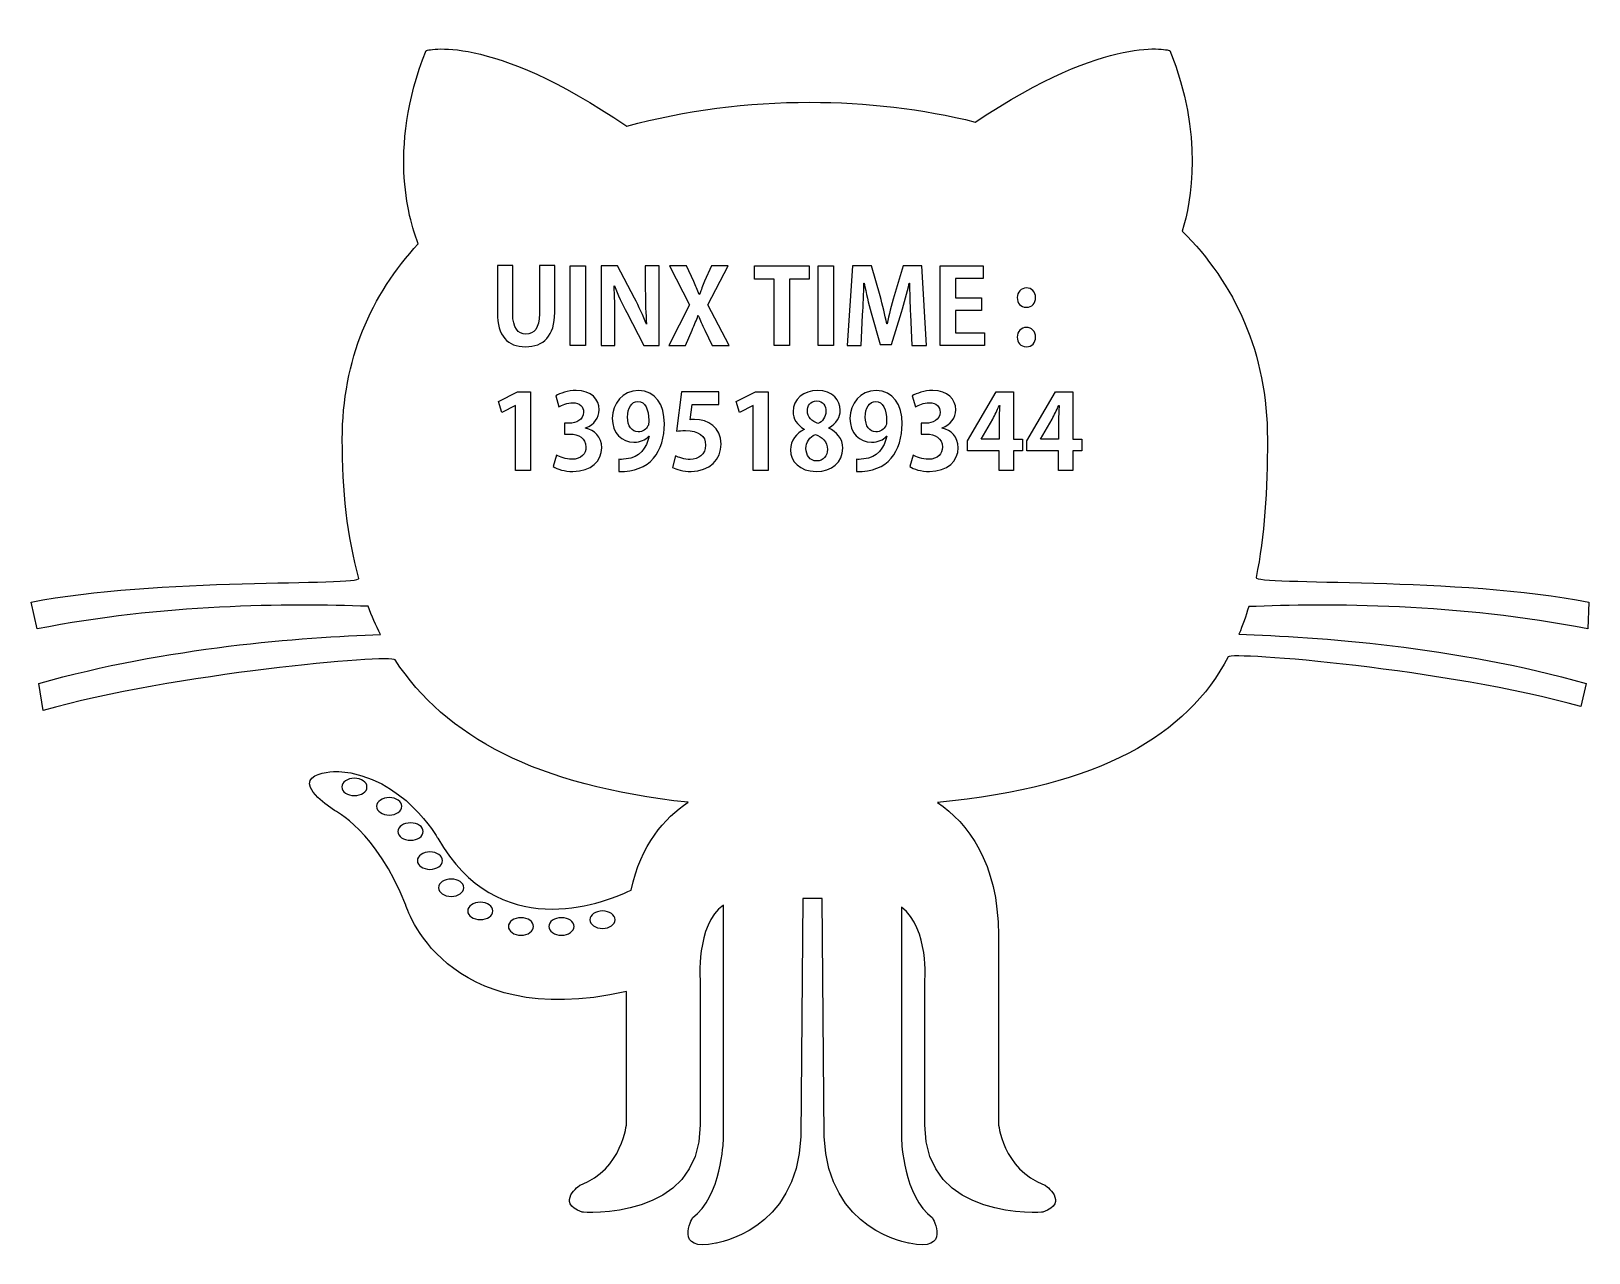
# Model space of a CAD drawing. Extents: x 0.2 to 2.7, y 0.86 to 2.82.
import ezdxf

# ---------------------------------------------------------------- set-up
doc = ezdxf.new("R2010")
doc.units = 0
doc.header["$MEASUREMENT"] = 0
doc.layers.add('____2', color=7, linetype='CONTINUOUS')
doc.layers.add('LAYER_1', color=7, linetype='CONTINUOUS')

msp = doc.modelspace()

# ---------------------------------------------------------------- linework, layer by layer
at = {"layer": '____2'}
for points in [[(1.0625, 2.3159), (1.0625, 2.444), (1.0872, 2.444), (1.0872, 2.3159), (1.0625, 2.3159)], [(1.4462, 2.444), (1.4462, 2.4227), (1.4145, 2.4227), (1.4145, 2.3159), (1.3899, 2.3159), (1.3899, 2.4227), (1.3584, 2.4227), (1.3584, 2.444), (1.4462, 2.444)], [(1.4607, 2.3159), (1.4607, 2.444), (1.4853, 2.444), (1.4853, 2.3159), (1.4607, 2.3159)], [(1.7276, 2.3366), (1.7276, 2.3159), (1.656, 2.3159), (1.656, 2.444), (1.725, 2.444), (1.725, 2.4234), (1.6807, 2.4234), (1.6807, 2.3924), (1.7225, 2.3924), (1.7225, 2.3722), (1.6807, 2.3722), (1.6807, 2.3366), (1.7276, 2.3366)], [(0.999, 2.1159), (0.975, 2.1159), (0.975, 2.2199), (0.9747, 2.2199), (0.953, 2.2086), (0.9477, 2.2262), (0.9784, 2.2419), (0.999, 2.2419), (0.999, 2.1159)], [(1.3803, 2.1159), (1.3563, 2.1159), (1.3563, 2.2199), (1.356, 2.2199), (1.3344, 2.2086), (1.329, 2.2262), (1.3597, 2.2419), (1.3803, 2.2419), (1.3803, 2.1159)], [(1.7737, 2.1471), (1.7737, 2.1159), (1.7508, 2.1159), (1.7508, 2.1471), (1.7, 2.1471), (1.7, 2.1631), (1.7458, 2.2419), (1.7737, 2.2419), (1.7737, 2.1658), (1.7881, 2.1658), (1.7881, 2.1471), (1.7737, 2.1471)], [(1.869, 2.1471), (1.869, 2.1159), (1.8462, 2.1159), (1.8462, 2.1471), (1.7954, 2.1471), (1.7954, 2.1631), (1.8412, 2.2419), (1.869, 2.2419), (1.869, 2.1658), (1.8835, 2.1658), (1.8835, 2.1471), (1.869, 2.1471)]]:
    msp.add_lwpolyline(points, dxfattribs=at)
for points, knots in [([(1.0378, 2.4442), (1.0378, 2.4442), (1.0378, 2.3691), (1.0378, 2.3691), (1.0378, 2.3316), (1.02, 2.3141), (0.991, 2.3141), (0.9622, 2.3141), (0.9459, 2.3313), (0.9459, 2.3689), (0.9459, 2.3689), (0.9459, 2.4442), (0.9459, 2.4442), (0.9459, 2.4442), (0.9705, 2.4442), (0.9705, 2.4442), (0.9705, 2.4442), (0.9705, 2.3668), (0.9705, 2.3668), (0.9705, 2.3443), (0.979, 2.3344), (0.9917, 2.3344), (1.005, 2.3344), (1.0132, 2.3439), (1.0132, 2.3668), (1.0132, 2.3668), (1.0132, 2.4442), (1.0132, 2.4442), (1.0132, 2.4442), (1.0378, 2.4442), (1.0378, 2.4442)], [0, 0, 0, 0, 1, 1, 1, 2, 2, 2, 3, 3, 3, 4, 4, 4, 5, 5, 5, 6, 6, 6, 7, 7, 7, 8, 8, 8, 9, 9, 9, 10, 10, 10, 10]), ([(1.2055, 2.444), (1.2055, 2.444), (1.2055, 2.3159), (1.2055, 2.3159), (1.2055, 2.3159), (1.1808, 2.3159), (1.1808, 2.3159), (1.1808, 2.3159), (1.1533, 2.3689), (1.1533, 2.3689), (1.1465, 2.3821), (1.139, 2.3979), (1.1337, 2.4119), (1.1337, 2.4119), (1.133, 2.4119), (1.133, 2.4119), (1.134, 2.3961), (1.1345, 2.3781), (1.1345, 2.3553), (1.1345, 2.3553), (1.1345, 2.3159), (1.1345, 2.3159), (1.1345, 2.3159), (1.1122, 2.3159), (1.1122, 2.3159), (1.1122, 2.3159), (1.1122, 2.444), (1.1122, 2.444), (1.1122, 2.444), (1.1388, 2.444), (1.1388, 2.444), (1.1388, 2.444), (1.1658, 2.3921), (1.1658, 2.3921), (1.1727, 2.3792), (1.1798, 2.3636), (1.185, 2.3503), (1.185, 2.3503), (1.1853, 2.3503), (1.1853, 2.3503), (1.1838, 2.3666), (1.1832, 2.3847), (1.1832, 2.4056), (1.1832, 2.4056), (1.1832, 2.444), (1.1832, 2.444), (1.1832, 2.444), (1.2055, 2.444), (1.2055, 2.444)], [0, 0, 0, 0, 1, 1, 1, 2, 2, 2, 3, 3, 3, 4, 4, 4, 5, 5, 5, 6, 6, 6, 7, 7, 7, 8, 8, 8, 9, 9, 9, 10, 10, 10, 11, 11, 11, 12, 12, 12, 13, 13, 13, 14, 14, 14, 15, 15, 15, 16, 16, 16, 16]), ([(1.2835, 2.3812), (1.2835, 2.3812), (1.3178, 2.3159), (1.3178, 2.3159), (1.3178, 2.3159), (1.2902, 2.3159), (1.2902, 2.3159), (1.2902, 2.3159), (1.2787, 2.3408), (1.2787, 2.3408), (1.2743, 2.3496), (1.2713, 2.3564), (1.2682, 2.3641), (1.2682, 2.3641), (1.2677, 2.3641), (1.2677, 2.3641), (1.265, 2.3564), (1.262, 2.3494), (1.2582, 2.3406), (1.2582, 2.3406), (1.2477, 2.3159), (1.2477, 2.3159), (1.2477, 2.3159), (1.2207, 2.3159), (1.2207, 2.3159), (1.2207, 2.3159), (1.2539, 2.3811), (1.2539, 2.3811), (1.2539, 2.3811), (1.2219, 2.444), (1.2219, 2.444), (1.2219, 2.444), (1.2494, 2.444), (1.2494, 2.444), (1.2494, 2.444), (1.2609, 2.4189), (1.2609, 2.4189), (1.2642, 2.4116), (1.2667, 2.4051), (1.2697, 2.3979), (1.2697, 2.3979), (1.27, 2.3979), (1.27, 2.3979), (1.273, 2.4059), (1.2752, 2.4117), (1.2783, 2.4191), (1.2783, 2.4191), (1.2892, 2.444), (1.2892, 2.444), (1.2892, 2.444), (1.3163, 2.444), (1.3163, 2.444), (1.3163, 2.444), (1.2835, 2.3812), (1.2835, 2.3812)], [0, 0, 0, 0, 1, 1, 1, 2, 2, 2, 3, 3, 3, 4, 4, 4, 5, 5, 5, 6, 6, 6, 7, 7, 7, 8, 8, 8, 9, 9, 9, 10, 10, 10, 11, 11, 11, 12, 12, 12, 13, 13, 13, 14, 14, 14, 15, 15, 15, 16, 16, 16, 17, 17, 17, 18, 18, 18, 18]), ([(1.627, 2.444), (1.627, 2.444), (1.6343, 2.3159), (1.6343, 2.3159), (1.6343, 2.3159), (1.6108, 2.3159), (1.6108, 2.3159), (1.6108, 2.3159), (1.6085, 2.3657), (1.6085, 2.3657), (1.6078, 2.3826), (1.607, 2.4032), (1.6071, 2.4162), (1.6071, 2.4162), (1.6066, 2.4162), (1.6066, 2.4162), (1.603, 2.4009), (1.5983, 2.3839), (1.594, 2.3696), (1.594, 2.3696), (1.5783, 2.3178), (1.5783, 2.3178), (1.5783, 2.3178), (1.5597, 2.3178), (1.5597, 2.3178), (1.5597, 2.3178), (1.5455, 2.3687), (1.5455, 2.3687), (1.5413, 2.3832), (1.5373, 2.4006), (1.5343, 2.4162), (1.5343, 2.4162), (1.5339, 2.4162), (1.5339, 2.4162), (1.5335, 2.4001), (1.5327, 2.3811), (1.5318, 2.3652), (1.5318, 2.3652), (1.5294, 2.3159), (1.5294, 2.3159), (1.5294, 2.3159), (1.5069, 2.3159), (1.5069, 2.3159), (1.5069, 2.3159), (1.5155, 2.444), (1.5155, 2.444), (1.5155, 2.444), (1.546, 2.444), (1.546, 2.444), (1.546, 2.444), (1.5598, 2.3959), (1.5598, 2.3959), (1.564, 2.3804), (1.5677, 2.3654), (1.5705, 2.3508), (1.5705, 2.3508), (1.571, 2.3508), (1.571, 2.3508), (1.574, 2.3651), (1.5778, 2.3806), (1.5822, 2.3959), (1.5822, 2.3959), (1.5967, 2.444), (1.5967, 2.444), (1.5967, 2.444), (1.627, 2.444), (1.627, 2.444)], [0, 0, 0, 0, 1, 1, 1, 2, 2, 2, 3, 3, 3, 4, 4, 4, 5, 5, 5, 6, 6, 6, 7, 7, 7, 8, 8, 8, 9, 9, 9, 10, 10, 10, 11, 11, 11, 12, 12, 12, 13, 13, 13, 14, 14, 14, 15, 15, 15, 16, 16, 16, 17, 17, 17, 18, 18, 18, 19, 19, 19, 20, 20, 20, 21, 21, 21, 22, 22, 22, 22]), ([(1.7799, 2.3929), (1.7799, 2.4017), (1.786, 2.4084), (1.7945, 2.4084), (1.8032, 2.4084), (1.8092, 2.4021), (1.8092, 2.3929), (1.8092, 2.3841), (1.8035, 2.3774), (1.7945, 2.3774), (1.7853, 2.3774), (1.7799, 2.3844), (1.7799, 2.3929)], [0, 0, 0, 0, 1, 1, 1, 2, 2, 2, 3, 3, 3, 4, 4, 4, 4]), ([(1.7799, 2.3296), (1.7799, 2.3384), (1.786, 2.3451), (1.7945, 2.3451), (1.8032, 2.3451), (1.8092, 2.3388), (1.8092, 2.3296), (1.8092, 2.3206), (1.8035, 2.3141), (1.7945, 2.3141), (1.7853, 2.3141), (1.7799, 2.3211), (1.7799, 2.3296)], [0, 0, 0, 0, 1, 1, 1, 2, 2, 2, 3, 3, 3, 4, 4, 4, 4]), ([(1.0395, 2.2352), (1.046, 2.2395), (1.0589, 2.2439), (1.0723, 2.2439), (1.0965, 2.2439), (1.1092, 2.2297), (1.1092, 2.2131), (1.1092, 2.2001), (1.1013, 2.1892), (1.0875, 2.1841), (1.0875, 2.1841), (1.0875, 2.1837), (1.0875, 2.1837), (1.1015, 2.1806), (1.1132, 2.1693), (1.1132, 2.1521), (1.1132, 2.1311), (1.0963, 2.1141), (1.067, 2.1141), (1.0537, 2.1141), (1.0417, 2.1176), (1.0354, 2.1218), (1.0354, 2.1218), (1.0409, 2.1404), (1.0409, 2.1404), (1.0455, 2.1374), (1.0557, 2.1336), (1.0654, 2.1336), (1.0805, 2.1336), (1.088, 2.1429), (1.088, 2.1533), (1.088, 2.1674), (1.0757, 2.1741), (1.0622, 2.1741), (1.0622, 2.1741), (1.0537, 2.1741), (1.0537, 2.1741), (1.0537, 2.1741), (1.0537, 2.1914), (1.0537, 2.1914), (1.0537, 2.1914), (1.0617, 2.1914), (1.0617, 2.1914), (1.0715, 2.1914), (1.0842, 2.1969), (1.0842, 2.2091), (1.0842, 2.2179), (1.0783, 2.2244), (1.0667, 2.2244), (1.058, 2.2244), (1.0495, 2.2206), (1.0447, 2.2176), (1.0447, 2.2176), (1.0395, 2.2352), (1.0395, 2.2352)], [0, 0, 0, 0, 1, 1, 1, 2, 2, 2, 3, 3, 3, 4, 4, 4, 5, 5, 5, 6, 6, 6, 7, 7, 7, 8, 8, 8, 9, 9, 9, 10, 10, 10, 11, 11, 11, 12, 12, 12, 13, 13, 13, 14, 14, 14, 15, 15, 15, 16, 16, 16, 17, 17, 17, 18, 18, 18, 18]), ([(1.1405, 2.1336), (1.1437, 2.1333), (1.1449, 2.1334), (1.1527, 2.1341), (1.1735, 2.1363), (1.1855, 2.1514), (1.1892, 2.1706), (1.1892, 2.1706), (1.1887, 2.1707), (1.1887, 2.1707), (1.1833, 2.1648), (1.1755, 2.1609), (1.165, 2.1609), (1.1455, 2.1609), (1.1302, 2.1757), (1.1302, 2.1992), (1.1302, 2.2227), (1.1465, 2.2439), (1.1722, 2.2439), (1.1997, 2.2439), (1.2138, 2.2209), (1.2138, 2.1907), (1.2138, 2.1471), (1.1912, 2.112), (1.1405, 2.1143), (1.1405, 2.1143), (1.1405, 2.1336), (1.1405, 2.1336)], [0, 0, 0, 0, 1, 1, 1, 2, 2, 2, 3, 3, 3, 4, 4, 4, 5, 5, 5, 6, 6, 6, 7, 7, 7, 8, 8, 8, 9, 9, 9, 9]), ([(1.1547, 2.2014), (1.1547, 2.1866), (1.1617, 2.1776), (1.1717, 2.1776), (1.1792, 2.1776), (1.1848, 2.1822), (1.1875, 2.1871), (1.1885, 2.1889), (1.1888, 2.1914), (1.1888, 2.1962), (1.1888, 2.2131), (1.1832, 2.2264), (1.1713, 2.2264), (1.1613, 2.2264), (1.1547, 2.2157), (1.1547, 2.2014)], [0, 0, 0, 0, 1, 1, 1, 2, 2, 2, 3, 3, 3, 4, 4, 4, 5, 5, 5, 5]), ([(1.241, 2.242), (1.241, 2.242), (1.3013, 2.242), (1.3013, 2.242), (1.3013, 2.242), (1.3013, 2.2217), (1.3013, 2.2217), (1.3013, 2.2217), (1.2585, 2.2217), (1.2585, 2.2217), (1.2585, 2.2217), (1.2552, 2.1971), (1.2552, 2.1971), (1.2575, 2.1974), (1.2595, 2.1976), (1.2622, 2.1976), (1.2842, 2.1976), (1.3048, 2.1852), (1.3048, 2.1581), (1.3048, 2.1339), (1.2863, 2.1141), (1.2567, 2.1141), (1.2442, 2.1141), (1.2329, 2.1173), (1.2267, 2.1206), (1.2267, 2.1206), (1.2315, 2.1393), (1.2315, 2.1393), (1.2365, 2.1366), (1.2457, 2.1334), (1.2554, 2.1334), (1.2682, 2.1334), (1.28, 2.1416), (1.28, 2.1561), (1.28, 2.1713), (1.2688, 2.1797), (1.2475, 2.1797), (1.2419, 2.1797), (1.2375, 2.1794), (1.2334, 2.1789), (1.2334, 2.1789), (1.241, 2.242), (1.241, 2.242)], [0, 0, 0, 0, 1, 1, 1, 2, 2, 2, 3, 3, 3, 4, 4, 4, 5, 5, 5, 6, 6, 6, 7, 7, 7, 8, 8, 8, 9, 9, 9, 10, 10, 10, 11, 11, 11, 12, 12, 12, 13, 13, 13, 14, 14, 14, 14]), ([(1.4775, 2.1836), (1.4898, 2.1779), (1.5, 2.1671), (1.5, 2.1514), (1.5, 2.1289), (1.4823, 2.1141), (1.4573, 2.1141), (1.4305, 2.1141), (1.4162, 2.1306), (1.4162, 2.1486), (1.4162, 2.1641), (1.4254, 2.1752), (1.438, 2.1816), (1.438, 2.1816), (1.438, 2.1821), (1.438, 2.1821), (1.4264, 2.1886), (1.4202, 2.1991), (1.4202, 2.2097), (1.4202, 2.2306), (1.4374, 2.2439), (1.4592, 2.2439), (1.4842, 2.2439), (1.496, 2.2281), (1.496, 2.2122), (1.496, 2.2021), (1.4903, 2.1909), (1.4775, 2.1839), (1.4775, 2.1839), (1.4775, 2.1836), (1.4775, 2.1836)], [0, 0, 0, 0, 1, 1, 1, 2, 2, 2, 3, 3, 3, 4, 4, 4, 5, 5, 5, 6, 6, 6, 7, 7, 7, 8, 8, 8, 9, 9, 9, 10, 10, 10, 10]), ([(1.4433, 2.2109), (1.4433, 2.2012), (1.4503, 2.1946), (1.4602, 2.1909), (1.4672, 2.1937), (1.473, 2.2016), (1.473, 2.2101), (1.473, 2.2187), (1.4688, 2.2274), (1.4583, 2.2274), (1.4475, 2.2274), (1.4433, 2.2189), (1.4433, 2.2109)], [0, 0, 0, 0, 1, 1, 1, 2, 2, 2, 3, 3, 3, 4, 4, 4, 4]), ([(1.5219, 2.1336), (1.525, 2.1333), (1.5262, 2.1334), (1.534, 2.1341), (1.5549, 2.1363), (1.5668, 2.1514), (1.5705, 2.1706), (1.5705, 2.1706), (1.57, 2.1707), (1.57, 2.1707), (1.5647, 2.1648), (1.5568, 2.1609), (1.5463, 2.1609), (1.5269, 2.1609), (1.5115, 2.1757), (1.5115, 2.1992), (1.5115, 2.2227), (1.5279, 2.2439), (1.5535, 2.2439), (1.581, 2.2439), (1.5952, 2.2209), (1.5952, 2.1907), (1.5952, 2.1471), (1.5725, 2.112), (1.5219, 2.1143), (1.5219, 2.1143), (1.5219, 2.1336), (1.5219, 2.1336)], [0, 0, 0, 0, 1, 1, 1, 2, 2, 2, 3, 3, 3, 4, 4, 4, 5, 5, 5, 6, 6, 6, 7, 7, 7, 8, 8, 8, 9, 9, 9, 9]), ([(1.536, 2.2014), (1.536, 2.1866), (1.543, 2.1776), (1.553, 2.1776), (1.5605, 2.1776), (1.5662, 2.1822), (1.5688, 2.1871), (1.5698, 2.1889), (1.5702, 2.1914), (1.5702, 2.1962), (1.5702, 2.2131), (1.5645, 2.2264), (1.5527, 2.2264), (1.5427, 2.2264), (1.536, 2.2157), (1.536, 2.2014)], [0, 0, 0, 0, 1, 1, 1, 2, 2, 2, 3, 3, 3, 4, 4, 4, 5, 5, 5, 5]), ([(1.6115, 2.2352), (1.618, 2.2395), (1.6309, 2.2439), (1.6443, 2.2439), (1.6685, 2.2439), (1.6812, 2.2297), (1.6812, 2.2131), (1.6812, 2.2001), (1.6733, 2.1892), (1.6595, 2.1841), (1.6595, 2.1841), (1.6595, 2.1837), (1.6595, 2.1837), (1.6735, 2.1806), (1.6852, 2.1693), (1.6852, 2.1521), (1.6852, 2.1311), (1.6683, 2.1141), (1.639, 2.1141), (1.6257, 2.1141), (1.6137, 2.1176), (1.6074, 2.1218), (1.6074, 2.1218), (1.6129, 2.1404), (1.6129, 2.1404), (1.6175, 2.1374), (1.6277, 2.1336), (1.6373, 2.1336), (1.6525, 2.1336), (1.66, 2.1429), (1.66, 2.1533), (1.66, 2.1674), (1.6477, 2.1741), (1.6342, 2.1741), (1.6342, 2.1741), (1.6257, 2.1741), (1.6257, 2.1741), (1.6257, 2.1741), (1.6257, 2.1914), (1.6257, 2.1914), (1.6257, 2.1914), (1.6337, 2.1914), (1.6337, 2.1914), (1.6435, 2.1914), (1.6562, 2.1969), (1.6562, 2.2091), (1.6562, 2.2179), (1.6503, 2.2244), (1.6387, 2.2244), (1.63, 2.2244), (1.6215, 2.2206), (1.6167, 2.2176), (1.6167, 2.2176), (1.6115, 2.2352), (1.6115, 2.2352)], [0, 0, 0, 0, 1, 1, 1, 2, 2, 2, 3, 3, 3, 4, 4, 4, 5, 5, 5, 6, 6, 6, 7, 7, 7, 8, 8, 8, 9, 9, 9, 10, 10, 10, 11, 11, 11, 12, 12, 12, 13, 13, 13, 14, 14, 14, 15, 15, 15, 16, 16, 16, 17, 17, 17, 18, 18, 18, 18]), ([(1.722, 2.1661), (1.722, 2.1661), (1.722, 2.1658), (1.722, 2.1658), (1.722, 2.1658), (1.7508, 2.1658), (1.7508, 2.1658), (1.7508, 2.1658), (1.7508, 2.1971), (1.7508, 2.1971), (1.7508, 2.2044), (1.7513, 2.2124), (1.7518, 2.2199), (1.7518, 2.2199), (1.7512, 2.2199), (1.7512, 2.2199), (1.7473, 2.2119), (1.7443, 2.2049), (1.7405, 2.1977), (1.7405, 2.1977), (1.722, 2.1661), (1.722, 2.1661)], [0, 0, 0, 0, 1, 1, 1, 2, 2, 2, 3, 3, 3, 4, 4, 4, 5, 5, 5, 6, 6, 6, 7, 7, 7, 7]), ([(1.8174, 2.1661), (1.8174, 2.1661), (1.8174, 2.1658), (1.8174, 2.1658), (1.8174, 2.1658), (1.8462, 2.1658), (1.8462, 2.1658), (1.8462, 2.1658), (1.8462, 2.1971), (1.8462, 2.1971), (1.8462, 2.2044), (1.8467, 2.2124), (1.8472, 2.2199), (1.8472, 2.2199), (1.8465, 2.2199), (1.8465, 2.2199), (1.8427, 2.2119), (1.8397, 2.2049), (1.8358, 2.1977), (1.8358, 2.1977), (1.8174, 2.1661), (1.8174, 2.1661)], [0, 0, 0, 0, 1, 1, 1, 2, 2, 2, 3, 3, 3, 4, 4, 4, 5, 5, 5, 6, 6, 6, 7, 7, 7, 7]), ([(1.4753, 2.1494), (1.4753, 2.1618), (1.467, 2.1696), (1.456, 2.1732), (1.4465, 2.1698), (1.4409, 2.1609), (1.4409, 2.1509), (1.4409, 2.1403), (1.4473, 2.1309), (1.458, 2.1309), (1.4692, 2.1309), (1.4753, 2.1396), (1.4753, 2.1494)], [0, 0, 0, 0, 1, 1, 1, 2, 2, 2, 3, 3, 3, 4, 4, 4, 4])]:
    msp.add_open_spline(points, degree=3, knots=knots, dxfattribs=at)
at = {"layer": 'LAYER_1'}
for points, knots in [([(2.695, 1.8615), (2.695, 1.8615), (2.6969, 1.9045), (2.6969, 1.9045), (2.4918, 1.9455), (2.1603, 1.9314), (2.163, 1.9441), (2.1767, 2.0104), (2.1812, 2.0845), (2.1812, 2.1656), (2.1812, 2.3043), (2.1291, 2.4152), (2.0445, 2.4996), (2.0592, 2.5474), (2.079, 2.6533), (2.0247, 2.789), (2.0247, 2.789), (1.929, 2.8194), (1.7126, 2.6745), (1.6278, 2.6957), (1.5375, 2.7062), (1.4471, 2.7062), (1.3477, 2.7062), (1.2472, 2.6935), (1.1535, 2.6678), (0.9301, 2.8202), (0.8314, 2.789), (0.8314, 2.789), (0.7671, 2.628), (0.8069, 2.5088), (0.819, 2.4792), (0.7433, 2.3976), (0.6971, 2.2933), (0.6971, 2.1656), (0.6971, 2.0839), (0.705, 2.0093), (0.7237, 1.9427), (0.7271, 1.9306), (0.3957, 1.9441), (0.1979, 1.9045), (0.1979, 1.9045), (0.2077, 1.8615), (0.2077, 1.8615), (0.4067, 1.9013), (0.6108, 1.9027), (0.7384, 1.8978), (0.7443, 1.8823), (0.7509, 1.8672), (0.7583, 1.8526), (0.6321, 1.8485), (0.4166, 1.8324), (0.21, 1.7741), (0.21, 1.7741), (0.217, 1.7309), (0.217, 1.7309), (0.4252, 1.7896), (0.7752, 1.822), (0.7819, 1.8118), (0.8622, 1.6892), (1.0076, 1.6098), (1.2517, 1.5835), (1.2142, 1.5583), (1.1759, 1.5154), (1.1604, 1.4428), (1.1092, 1.4184), (0.9473, 1.3586), (0.8501, 1.5258), (0.8501, 1.5258), (0.7957, 1.6252), (0.6916, 1.633), (0.6916, 1.633), (0.5906, 1.6345), (0.6846, 1.5701), (0.6846, 1.5701), (0.7522, 1.5382), (0.7988, 1.4186), (0.7988, 1.4186), (0.8596, 1.2145), (1.1532, 1.2799), (1.1532, 1.2799), (1.1532, 1.0691), (1.1532, 1.0691), (1.1532, 1.0691), (1.1469, 0.9945), (1.0786, 0.9697), (1.0786, 0.9697), (1.0382, 0.9417), (1.0817, 0.9262), (1.0817, 0.9262), (1.2712, 0.9107), (1.2712, 1.066), (1.2712, 1.066), (1.2712, 1.2959), (1.2712, 1.2959), (1.2712, 1.2959), (1.2637, 1.3871), (1.3085, 1.4188), (1.3085, 1.4188), (1.3085, 1.0412), (1.3085, 1.0412), (1.3085, 1.0412), (1.3054, 0.9511), (1.2588, 0.9169), (1.2588, 0.9169), (1.2277, 0.861), (1.2961, 0.8765), (1.2961, 0.8765), (1.4265, 0.8951), (1.4327, 1.0474), (1.4327, 1.0474), (1.4357, 1.4295), (1.4357, 1.4295), (1.4357, 1.4295), (1.4671, 1.4295), (1.4671, 1.4295), (1.4671, 1.4295), (1.4701, 1.0474), (1.4701, 1.0474), (1.4763, 0.8951), (1.6067, 0.8765), (1.6067, 0.8765), (1.6751, 0.861), (1.644, 0.9169), (1.644, 0.9169), (1.5974, 0.9511), (1.5943, 1.0412), (1.5943, 1.0412), (1.5943, 1.0412), (1.5943, 1.4155), (1.5943, 1.4155), (1.6391, 1.3806), (1.6316, 1.2959), (1.6316, 1.2959), (1.6316, 1.2959), (1.6316, 1.066), (1.6316, 1.066), (1.6316, 0.9107), (1.8211, 0.9262), (1.8211, 0.9262), (1.8646, 0.9417), (1.8242, 0.9697), (1.8242, 0.9697), (1.7559, 0.9945), (1.7496, 1.0691), (1.7496, 1.0691), (1.7496, 1.0691), (1.7496, 1.3705), (1.7496, 1.3705), (1.7496, 1.488), (1.7002, 1.5502), (1.6518, 1.5831), (1.9155, 1.6092), (2.051, 1.6905), (2.1185, 1.8167), (2.1232, 1.8255), (2.4712, 1.7971), (2.6839, 1.7371), (2.6839, 1.7371), (2.6927, 1.7741), (2.6927, 1.7741), (2.4813, 1.8338), (2.2604, 1.8492), (2.1356, 1.8529), (2.1415, 1.8672), (2.1466, 1.882), (2.1512, 1.8973), (2.2777, 1.9027), (2.4891, 1.9027), (2.695, 1.8615)], [0, 0, 0, 0, 1, 1, 1, 2, 2, 2, 3, 3, 3, 4, 4, 4, 5, 5, 5, 6, 6, 6, 7, 7, 7, 8, 8, 8, 9, 9, 9, 10, 10, 10, 11, 11, 11, 12, 12, 12, 13, 13, 13, 14, 14, 14, 15, 15, 15, 16, 16, 16, 17, 17, 17, 18, 18, 18, 19, 19, 19, 20, 20, 20, 21, 21, 21, 22, 22, 22, 23, 23, 23, 24, 24, 24, 25, 25, 25, 26, 26, 26, 27, 27, 27, 28, 28, 28, 29, 29, 29, 30, 30, 30, 31, 31, 31, 32, 32, 32, 33, 33, 33, 34, 34, 34, 35, 35, 35, 36, 36, 36, 37, 37, 37, 38, 38, 38, 39, 39, 39, 40, 40, 40, 41, 41, 41, 42, 42, 42, 43, 43, 43, 44, 44, 44, 45, 45, 45, 46, 46, 46, 47, 47, 47, 48, 48, 48, 49, 49, 49, 50, 50, 50, 51, 51, 51, 52, 52, 52, 53, 53, 53, 54, 54, 54, 55, 55, 55, 56, 56, 56, 56]), ([(0.7165, 1.5942), (0.7053, 1.5942), (0.6963, 1.6004), (0.6963, 1.6081), (0.6963, 1.6159), (0.7053, 1.6221), (0.7165, 1.6221), (0.7276, 1.6221), (0.7367, 1.6159), (0.7367, 1.6081), (0.7367, 1.6004), (0.7276, 1.5942), (0.7165, 1.5942)], [0, 0, 0, 0, 1, 1, 1, 2, 2, 2, 3, 3, 3, 4, 4, 4, 4]), ([(0.7522, 1.5771), (0.7522, 1.5848), (0.7613, 1.591), (0.7724, 1.591), (0.7835, 1.591), (0.7926, 1.5848), (0.7926, 1.5771), (0.7926, 1.5693), (0.7835, 1.5631), (0.7724, 1.5631), (0.7613, 1.5631), (0.7522, 1.5693), (0.7522, 1.5771)], [0, 0, 0, 0, 1, 1, 1, 2, 2, 2, 3, 3, 3, 4, 4, 4, 4]), ([(0.7864, 1.5366), (0.7864, 1.5444), (0.7954, 1.5506), (0.8066, 1.5506), (0.8177, 1.5506), (0.8268, 1.5444), (0.8268, 1.5366), (0.8268, 1.5289), (0.8177, 1.5227), (0.8066, 1.5227), (0.7954, 1.5227), (0.7864, 1.5289), (0.7864, 1.5366)], [0, 0, 0, 0, 1, 1, 1, 2, 2, 2, 3, 3, 3, 4, 4, 4, 4]), ([(0.8377, 1.476), (0.8265, 1.476), (0.8175, 1.4823), (0.8175, 1.49), (0.8175, 1.4978), (0.8265, 1.504), (0.8377, 1.504), (0.8488, 1.504), (0.8578, 1.4978), (0.8578, 1.49), (0.8578, 1.4823), (0.8488, 1.476), (0.8377, 1.476)], [0, 0, 0, 0, 1, 1, 1, 2, 2, 2, 3, 3, 3, 4, 4, 4, 4]), ([(0.8718, 1.4326), (0.8607, 1.4326), (0.8516, 1.4388), (0.8516, 1.4465), (0.8516, 1.4543), (0.8607, 1.4605), (0.8718, 1.4605), (0.883, 1.4605), (0.892, 1.4543), (0.892, 1.4465), (0.892, 1.4388), (0.883, 1.4326), (0.8718, 1.4326)], [0, 0, 0, 0, 1, 1, 1, 2, 2, 2, 3, 3, 3, 4, 4, 4, 4]), ([(0.9185, 1.3953), (0.9073, 1.3953), (0.8983, 1.4015), (0.8983, 1.4093), (0.8983, 1.417), (0.9073, 1.4232), (0.9185, 1.4232), (0.9296, 1.4232), (0.9387, 1.417), (0.9387, 1.4093), (0.9387, 1.4015), (0.9296, 1.3953), (0.9185, 1.3953)], [0, 0, 0, 0, 1, 1, 1, 2, 2, 2, 3, 3, 3, 4, 4, 4, 4]), ([(1.1146, 1.3812), (1.1034, 1.3812), (1.0944, 1.3875), (1.0944, 1.3952), (1.0944, 1.4029), (1.1034, 1.4092), (1.1146, 1.4092), (1.1257, 1.4092), (1.1348, 1.4029), (1.1348, 1.3952), (1.1348, 1.3875), (1.1257, 1.3812), (1.1146, 1.3812)], [0, 0, 0, 0, 1, 1, 1, 2, 2, 2, 3, 3, 3, 4, 4, 4, 4]), ([(0.9837, 1.3704), (0.9726, 1.3704), (0.9635, 1.3767), (0.9635, 1.3844), (0.9635, 1.3921), (0.9726, 1.3984), (0.9837, 1.3984), (0.9949, 1.3984), (1.0039, 1.3921), (1.0039, 1.3844), (1.0039, 1.3767), (0.9949, 1.3704), (0.9837, 1.3704)], [0, 0, 0, 0, 1, 1, 1, 2, 2, 2, 3, 3, 3, 4, 4, 4, 4]), ([(1.0487, 1.3704), (1.0375, 1.3704), (1.0284, 1.3767), (1.0284, 1.3844), (1.0284, 1.3921), (1.0375, 1.3984), (1.0487, 1.3984), (1.0598, 1.3984), (1.0689, 1.3921), (1.0689, 1.3844), (1.0689, 1.3767), (1.0598, 1.3704), (1.0487, 1.3704)], [0, 0, 0, 0, 1, 1, 1, 2, 2, 2, 3, 3, 3, 4, 4, 4, 4])]:
    msp.add_open_spline(points, degree=3, knots=knots, dxfattribs=at)

doc.saveas('drawing.dxf')
